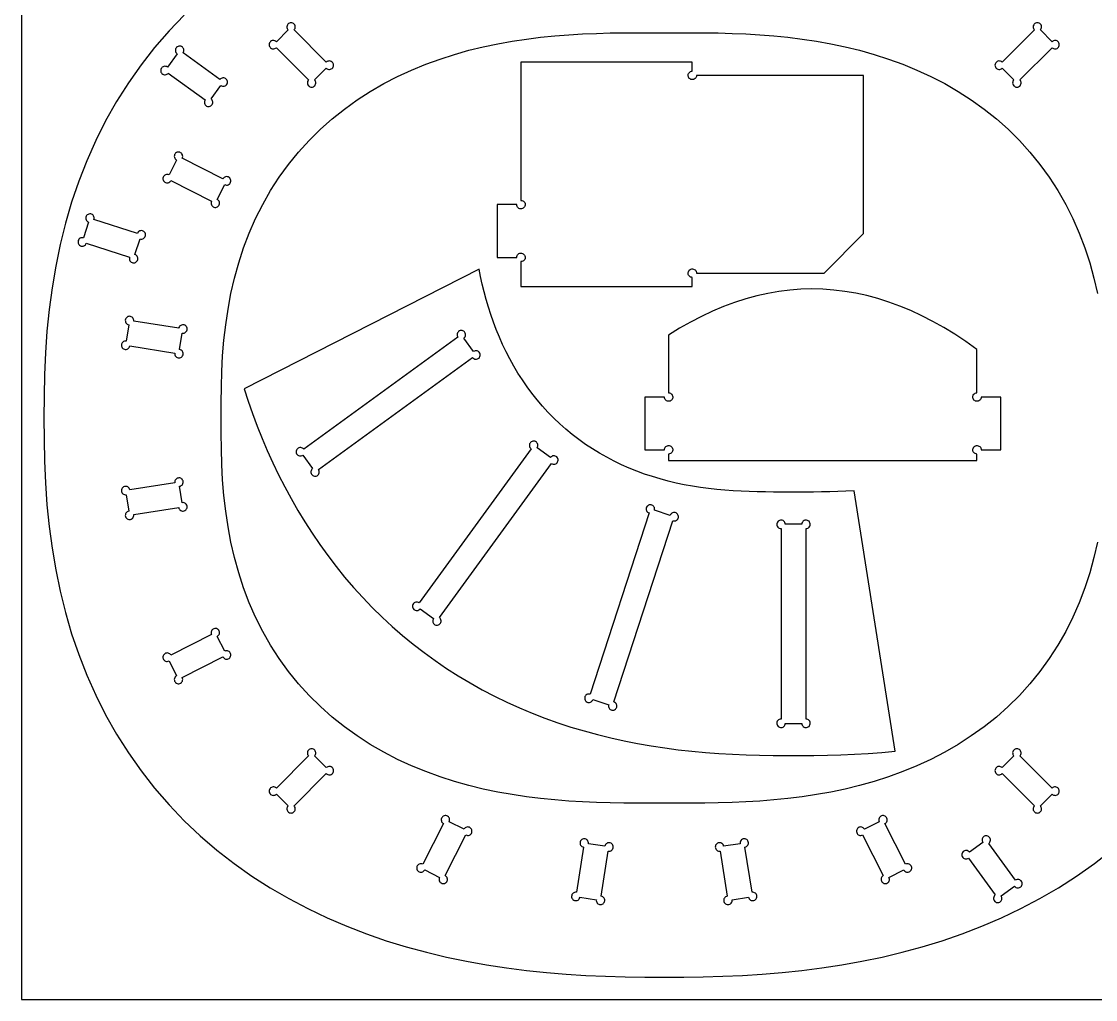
# Model space of a CAD drawing. Extents: x 0 to 2440, y -2940 to 1220.
# Drawn here: x 0 to 815, y 0 to 742 of the extents above; entities that cross this region are included whole.
import ezdxf

# ---------------------------------------------------------------- set-up
doc = ezdxf.new("R2010")
doc.units = 0
doc.layers.add('CUT', color=1, linetype='Continuous')
doc.layers.add('REFERENCE-SHEET', color=8, linetype='Continuous')

msp = doc.modelspace()

# ---------------------------------------------------------------- linework, layer by layer
at = {"layer": 'CUT'}
for points in [[(123.54, 746.77), (112, 734.73), (101.05, 722.11), (90.74, 708.95), (81.09, 695.28), (72.13, 681.13), (63.87, 666.55), (56.33, 651.59), (49.52, 636.29), (43.42, 620.7), (38.03, 604.87), (33.33, 588.83), (29.31, 572.64), (25.94, 556.33), (23.18, 539.94), (20.99, 523.49), (19.34, 507.02), (18.18, 490.55), (17.45, 474.08), (17.09, 457.63), (17, 441.2), (17.09, 424.77), (17.45, 408.32), (18.18, 391.85), (19.34, 375.38), (20.99, 358.91), (23.18, 342.46), (25.94, 326.07), (29.31, 309.76), (33.33, 293.57), (38.03, 277.53), (43.42, 261.7), (49.52, 246.11), (56.33, 230.81), (63.87, 215.85), (72.13, 201.27), (81.09, 187.12), (90.74, 173.45), (101.05, 160.29), (112, 147.67), (123.54, 135.63), (135.63, 124.19), (148.23, 113.38), (161.3, 103.2), (174.78, 93.67), (188.63, 84.78), (202.8, 76.54), (217.24, 68.94), (231.9, 61.96), (246.75, 55.59), (261.74, 49.82), (276.83, 44.61), (292, 39.96), (307.21, 35.82), (322.45, 32.18), (337.68, 29.01), (352.89, 26.29), (368.06, 23.98), (383.19, 22.05), (398.27, 20.49), (413.3, 19.26), (428.27, 18.33), (443.19, 17.67), (458.06, 17.26), (472.89, 17.05), (487.7, 17), (502.51, 17.05), (517.34, 17.26), (532.21, 17.67), (547.13, 18.33), (562.1, 19.26), (577.13, 20.49), (592.21, 22.05), (607.34, 23.98), (622.51, 26.29), (637.72, 29.01), (652.95, 32.18), (668.19, 35.82), (683.4, 39.96), (698.57, 44.61), (713.66, 49.82), (728.65, 55.59), (743.5, 61.96), (758.16, 68.94), (772.6, 76.54), (786.77, 84.78), (800.62, 93.67), (814.1, 103.2), (827.17, 113.38)], [(816.48, 346.92), (813.79, 335.25), (810.59, 323.68), (806.85, 312.25), (802.57, 301.01), (797.73, 289.99), (792.33, 279.23), (786.36, 268.77), (779.84, 258.65), (772.79, 248.9), (765.22, 239.57), (757.16, 230.68), (748.64, 222.25), (739.7, 214.3), (730.37, 206.86), (720.7, 199.92), (710.73, 193.5), (700.5, 187.59), (690.06, 182.19), (679.44, 177.29), (668.69, 172.88), (657.84, 168.93), (646.92, 165.42), (635.97, 162.35), (625.01, 159.67), (614.07, 157.37), (603.16, 155.42), (592.31, 153.78), (581.52, 152.44), (570.81, 151.37), (560.17, 150.54), (549.61, 149.91), (539.14, 149.48), (528.74, 149.19), (518.41, 149.04), (508.13, 148.98), (497.9, 148.98), (487.7, 149), (477.5, 148.98), (467.27, 148.98), (456.99, 149.04), (446.66, 149.19), (436.26, 149.48), (425.79, 149.91), (415.23, 150.54), (404.59, 151.37), (393.88, 152.44), (383.09, 153.78), (372.24, 155.42), (361.33, 157.37), (350.39, 159.67), (339.43, 162.35), (328.48, 165.42), (317.56, 168.93), (306.71, 172.88), (295.96, 177.29), (285.34, 182.19), (274.9, 187.59), (264.67, 193.5), (254.7, 199.92), (245.03, 206.86), (235.7, 214.3), (226.76, 222.25), (218.24, 230.68), (210.18, 239.57), (202.61, 248.9), (195.56, 258.65), (189.04, 268.77), (183.07, 279.23), (177.67, 289.99), (172.83, 301.01), (168.55, 312.25), (164.81, 323.68), (161.61, 335.25), (158.92, 346.92), (156.71, 358.68), (154.96, 370.47), (153.62, 382.29), (152.65, 394.11), (152.02, 405.92), (151.66, 417.7), (151.52, 429.46), (151.5, 441.2), (151.52, 452.94), (151.66, 464.7), (152.02, 476.48), (152.65, 488.29), (153.62, 500.11), (154.96, 511.93), (156.71, 523.72), (158.92, 535.48), (161.61, 547.15), (164.81, 558.72), (168.55, 570.15), (172.83, 581.39), (177.67, 592.41), (183.07, 603.17), (189.04, 613.63), (195.56, 623.75), (202.61, 633.5), (210.18, 642.83), (218.24, 651.72), (226.76, 660.15), (235.7, 668.1), (245.03, 675.54), (254.7, 682.48), (264.67, 688.9), (274.9, 694.81), (285.34, 700.21), (295.96, 705.11), (306.71, 709.52), (317.56, 713.47), (328.48, 716.98), (339.43, 720.05), (350.39, 722.73), (361.33, 725.03), (372.24, 726.98), (383.09, 728.62), (393.88, 729.96), (404.59, 731.03), (415.23, 731.86), (425.79, 732.49), (436.26, 732.92), (446.66, 733.21), (456.99, 733.36), (467.27, 733.42), (477.5, 733.42), (487.7, 733.4), (497.9, 733.42), (508.13, 733.42), (518.41, 733.36), (528.74, 733.21), (539.14, 732.92), (549.61, 732.49), (560.17, 731.86), (570.81, 731.03), (581.52, 729.96), (592.31, 728.62), (603.16, 726.98), (614.07, 725.03), (625.01, 722.73), (635.97, 720.05), (646.92, 716.98), (657.84, 713.47), (668.69, 709.52), (679.44, 705.11), (690.06, 700.21), (700.5, 694.81), (710.73, 688.9), (720.7, 682.48), (730.37, 675.54), (739.7, 668.1), (748.64, 660.15), (757.16, 651.72), (765.22, 642.83), (772.79, 633.5), (779.84, 623.75), (786.36, 613.63), (792.33, 603.17), (797.73, 592.41), (802.57, 581.39), (806.85, 570.15), (810.59, 558.72), (813.79, 547.15), (816.48, 535.48)]]:
    msp.add_lwpolyline(points, dxfattribs=at)
for points in [[(231.3, 706.51), (231.83, 706.08), (232.44, 705.78), (233.11, 705.61), (233.79, 705.58), (234.46, 705.7), (235.09, 705.97), (235.66, 706.36), (236.12, 706.86), (236.47, 707.45), (236.69, 708.09), (236.76, 708.77), (236.69, 709.45), (236.47, 710.1), (236.12, 710.69), (235.66, 711.19), (235.09, 711.58), (234.46, 711.84), (233.79, 711.97), (233.11, 711.94), (232.44, 711.77), (231.83, 711.47), (231.3, 711.04), (206.83, 735.5), (207.26, 736.04), (207.57, 736.65), (207.74, 737.31), (207.76, 737.99), (207.64, 738.67), (207.38, 739.3), (206.99, 739.86), (206.49, 740.33), (205.9, 740.68), (205.25, 740.89), (204.57, 740.97), (203.89, 740.89), (203.24, 740.68), (202.65, 740.33), (202.15, 739.86), (201.76, 739.3), (201.5, 738.67), (201.38, 737.99), (201.4, 737.31), (201.57, 736.65), (201.88, 736.04), (202.31, 735.5), (193.4, 726.59), (192.86, 727.02), (192.25, 727.33), (191.59, 727.5), (190.91, 727.52), (190.23, 727.4), (189.6, 727.14), (189.04, 726.75), (188.57, 726.25), (188.22, 725.66), (188.01, 725.01), (187.93, 724.33), (188.01, 723.65), (188.22, 723), (188.57, 722.41), (189.04, 721.91), (189.6, 721.52), (190.23, 721.26), (190.91, 721.14), (191.59, 721.16), (192.25, 721.33), (192.86, 721.64), (193.4, 722.07), (217.86, 697.6), (217.43, 697.07), (217.13, 696.46), (216.96, 695.79), (216.93, 695.11), (217.06, 694.44), (217.32, 693.81), (217.71, 693.24), (218.21, 692.78), (218.8, 692.43), (219.45, 692.21), (220.13, 692.14), (220.81, 692.21), (221.45, 692.43), (222.04, 692.78), (222.54, 693.24), (222.93, 693.81), (223.2, 694.44), (223.32, 695.11), (223.29, 695.79), (223.12, 696.46), (222.82, 697.07), (222.39, 697.6)], [(753.01, 697.6), (752.58, 697.07), (752.28, 696.46), (752.11, 695.79), (752.08, 695.11), (752.2, 694.44), (752.47, 693.81), (752.86, 693.24), (753.36, 692.78), (753.95, 692.43), (754.59, 692.21), (755.27, 692.14), (755.95, 692.21), (756.6, 692.43), (757.19, 692.78), (757.69, 693.24), (758.08, 693.81), (758.34, 694.44), (758.47, 695.11), (758.44, 695.79), (758.27, 696.46), (757.97, 697.07), (757.54, 697.6), (782, 722.07), (782.54, 721.64), (783.15, 721.33), (783.81, 721.16), (784.49, 721.14), (785.17, 721.26), (785.8, 721.52), (786.36, 721.91), (786.83, 722.41), (787.18, 723), (787.39, 723.65), (787.47, 724.33), (787.39, 725.01), (787.18, 725.66), (786.83, 726.25), (786.36, 726.75), (785.8, 727.14), (785.17, 727.4), (784.49, 727.52), (783.81, 727.5), (783.15, 727.33), (782.54, 727.02), (782, 726.59), (773.09, 735.5), (773.52, 736.04), (773.83, 736.65), (774, 737.31), (774.02, 737.99), (773.9, 738.67), (773.64, 739.3), (773.25, 739.86), (772.75, 740.33), (772.16, 740.68), (771.51, 740.89), (770.83, 740.97), (770.15, 740.89), (769.5, 740.68), (768.91, 740.33), (768.41, 739.86), (768.02, 739.3), (767.76, 738.67), (767.64, 737.99), (767.66, 737.31), (767.83, 736.65), (768.14, 736.04), (768.57, 735.5), (744.1, 711.04), (743.57, 711.47), (742.96, 711.77), (742.29, 711.94), (741.61, 711.97), (740.94, 711.84), (740.31, 711.58), (739.74, 711.19), (739.28, 710.69), (738.93, 710.1), (738.71, 709.45), (738.64, 708.77), (738.71, 708.09), (738.93, 707.45), (739.28, 706.86), (739.74, 706.36), (740.31, 705.97), (740.94, 705.7), (741.61, 705.58), (742.29, 705.61), (742.96, 705.78), (743.57, 706.08), (744.1, 706.51)], [(151.28, 693.41), (151.87, 693.07), (152.52, 692.87), (153.2, 692.8), (153.88, 692.89), (154.53, 693.11), (155.11, 693.47), (155.61, 693.94), (155.99, 694.51), (156.24, 695.14), (156.35, 695.82), (156.32, 696.5), (156.14, 697.16), (155.82, 697.77), (155.39, 698.3), (154.85, 698.72), (154.23, 699.02), (153.57, 699.18), (152.88, 699.19), (152.21, 699.06), (151.58, 698.79), (151.03, 698.39), (150.57, 697.88), (122.58, 718.22), (122.92, 718.81), (123.12, 719.47), (123.19, 720.15), (123.1, 720.83), (122.88, 721.47), (122.52, 722.06), (122.05, 722.55), (121.48, 722.93), (120.85, 723.18), (120.17, 723.3), (119.49, 723.26), (118.83, 723.08), (118.22, 722.77), (117.69, 722.33), (117.27, 721.79), (116.97, 721.18), (116.81, 720.51), (116.8, 719.83), (116.93, 719.16), (117.2, 718.53), (117.6, 717.97), (118.11, 717.51), (110.7, 707.32), (110.11, 707.66), (109.46, 707.87), (108.77, 707.93), (108.09, 707.85), (107.45, 707.62), (106.87, 707.26), (106.37, 706.79), (105.99, 706.22), (105.74, 705.59), (105.62, 704.91), (105.66, 704.23), (105.84, 703.57), (106.15, 702.96), (106.59, 702.44), (107.13, 702.01), (107.74, 701.72), (108.41, 701.56), (109.09, 701.54), (109.76, 701.67), (110.39, 701.94), (110.95, 702.34), (111.41, 702.85), (139.4, 682.51), (139.06, 681.92), (138.85, 681.27), (138.79, 680.59), (138.87, 679.91), (139.1, 679.26), (139.46, 678.68), (139.93, 678.18), (140.5, 677.8), (141.13, 677.55), (141.81, 677.44), (142.49, 677.47), (143.15, 677.65), (143.76, 677.96), (144.28, 678.4), (144.71, 678.94), (145, 679.56), (145.16, 680.22), (145.18, 680.9), (145.05, 681.58), (144.78, 682.2), (144.38, 682.76), (143.87, 683.22)], [(379, 711), (379, 606.2), (379.68, 606.13), (380.33, 605.91), (380.92, 605.56), (381.42, 605.1), (381.81, 604.53), (382.07, 603.9), (382.19, 603.23), (382.17, 602.54), (382, 601.88), (381.69, 601.27), (381.26, 600.74), (380.73, 600.31), (380.12, 600), (379.46, 599.83), (378.77, 599.81), (378.1, 599.93), (377.47, 600.19), (376.9, 600.58), (376.44, 601.08), (376.09, 601.67), (375.87, 602.32), (375.8, 603), (361, 603), (361, 563), (375.8, 563), (375.87, 563.68), (376.09, 564.33), (376.44, 564.92), (376.9, 565.42), (377.47, 565.81), (378.1, 566.07), (378.77, 566.19), (379.46, 566.17), (380.12, 566), (380.73, 565.69), (381.26, 565.26), (381.69, 564.73), (382, 564.12), (382.17, 563.46), (382.19, 562.77), (382.07, 562.1), (381.81, 561.47), (381.42, 560.9), (380.92, 560.44), (380.33, 560.09), (379.68, 559.87), (379, 559.8), (379, 541), (509, 541), (509, 547.8), (508.32, 547.87), (507.67, 548.09), (507.08, 548.44), (506.58, 548.9), (506.19, 549.47), (505.93, 550.1), (505.81, 550.77), (505.83, 551.46), (506, 552.12), (506.31, 552.73), (506.74, 553.26), (507.27, 553.69), (507.88, 554), (508.54, 554.17), (509.23, 554.19), (509.9, 554.07), (510.53, 553.81), (511.1, 553.42), (511.56, 552.92), (511.91, 552.33), (512.13, 551.68), (512.2, 551), (609, 551), (639, 581), (639, 701), (512.2, 701), (512.13, 700.32), (511.91, 699.67), (511.56, 699.08), (511.1, 698.58), (510.53, 698.19), (509.9, 697.93), (509.23, 697.81), (508.54, 697.83), (507.88, 698), (507.27, 698.31), (506.74, 698.74), (506.31, 699.27), (506, 699.88), (505.83, 700.54), (505.81, 701.23), (505.93, 701.9), (506.19, 702.53), (506.58, 703.1), (507.08, 703.56), (507.67, 703.91), (508.32, 704.13), (509, 704.2), (509, 711)], [(154.2, 618.2), (154.84, 617.95), (155.52, 617.85), (156.2, 617.89), (156.86, 618.08), (157.46, 618.41), (157.98, 618.85), (158.4, 619.39), (158.68, 620.01), (158.83, 620.68), (158.84, 621.37), (158.7, 622.04), (158.42, 622.66), (158.01, 623.21), (157.5, 623.66), (156.9, 623.99), (156.25, 624.19), (155.56, 624.25), (154.89, 624.15), (154.24, 623.92), (153.67, 623.55), (153.18, 623.07), (152.8, 622.5), (121.98, 638.21), (122.22, 638.85), (122.32, 639.52), (122.28, 640.21), (122.09, 640.86), (121.77, 641.47), (121.32, 641.99), (120.78, 642.4), (120.16, 642.69), (119.49, 642.84), (118.81, 642.84), (118.14, 642.7), (117.51, 642.42), (116.96, 642.02), (116.51, 641.5), (116.18, 640.91), (115.98, 640.25), (115.93, 639.57), (116.02, 638.89), (116.25, 638.25), (116.62, 637.67), (117.1, 637.18), (117.67, 636.81), (111.95, 625.58), (111.31, 625.83), (110.64, 625.93), (109.95, 625.88), (109.3, 625.7), (108.69, 625.37), (108.17, 624.93), (107.76, 624.38), (107.47, 623.76), (107.32, 623.1), (107.31, 622.41), (107.46, 621.74), (107.74, 621.12), (108.14, 620.57), (108.65, 620.12), (109.25, 619.78), (109.91, 619.59), (110.59, 619.53), (111.27, 619.63), (111.91, 619.86), (112.49, 620.23), (112.98, 620.71), (113.35, 621.28), (144.18, 605.57), (143.94, 604.93), (143.83, 604.25), (143.88, 603.57), (144.06, 602.91), (144.39, 602.31), (144.83, 601.79), (145.38, 601.38), (146, 601.09), (146.67, 600.94), (147.35, 600.93), (148.02, 601.07), (148.64, 601.35), (149.19, 601.76), (149.65, 602.27), (149.98, 602.87), (150.17, 603.53), (150.23, 604.21), (150.14, 604.89), (149.9, 605.53), (149.54, 606.11), (149.06, 606.6), (148.48, 606.97)], [(89.97, 577.06), (90.64, 576.92), (91.32, 576.92), (91.99, 577.07), (92.61, 577.36), (93.15, 577.77), (93.6, 578.29), (93.92, 578.9), (94.11, 579.55), (94.15, 580.24), (94.05, 580.91), (93.81, 581.55), (93.43, 582.12), (92.94, 582.61), (92.37, 582.97), (91.72, 583.21), (91.05, 583.3), (90.36, 583.24), (89.71, 583.05), (89.11, 582.71), (88.6, 582.26), (88.19, 581.71), (87.91, 581.09), (55, 591.78), (55.15, 592.45), (55.14, 593.13), (54.99, 593.8), (54.7, 594.42), (54.29, 594.97), (53.77, 595.41), (53.16, 595.73), (52.51, 595.92), (51.82, 595.97), (51.15, 595.86), (50.51, 595.62), (49.94, 595.25), (49.46, 594.76), (49.09, 594.18), (48.86, 593.54), (48.76, 592.86), (48.82, 592.18), (49.01, 591.52), (49.35, 590.93), (49.8, 590.41), (50.35, 590.01), (50.97, 589.73), (47.08, 577.74), (46.41, 577.88), (45.73, 577.88), (45.06, 577.73), (44.44, 577.44), (43.89, 577.03), (43.45, 576.51), (43.12, 575.9), (42.94, 575.24), (42.89, 574.56), (42.99, 573.89), (43.24, 573.25), (43.61, 572.67), (44.1, 572.19), (44.68, 571.83), (45.32, 571.59), (46, 571.5), (46.68, 571.55), (47.34, 571.75), (47.93, 572.08), (48.45, 572.54), (48.85, 573.09), (49.13, 573.71), (82.04, 563.02), (81.9, 562.35), (81.9, 561.66), (82.05, 561), (82.34, 560.38), (82.76, 559.83), (83.28, 559.39), (83.88, 559.06), (84.54, 558.88), (85.22, 558.83), (85.9, 558.93), (86.54, 559.18), (87.11, 559.55), (87.59, 560.04), (87.95, 560.62), (88.19, 561.26), (88.28, 561.94), (88.23, 562.62), (88.03, 563.27), (87.7, 563.87), (87.25, 564.39), (86.7, 564.79), (86.07, 565.07)], [(169, 463.32), (172.09, 453.86), (175.38, 444.43), (178.88, 435.04), (182.59, 425.69), (186.53, 416.4), (190.69, 407.18), (195.08, 398.02), (199.7, 388.95), (204.55, 379.97), (209.64, 371.08), (214.97, 362.31), (220.53, 353.67), (226.34, 345.15), (232.39, 336.78), (238.67, 328.56), (245.19, 320.51), (251.95, 312.63), (258.93, 304.94), (266.15, 297.44), (273.59, 290.15), (281.25, 283.07), (289.12, 276.21), (297.2, 269.58), (305.47, 263.2), (313.93, 257.05), (322.58, 251.16), (331.4, 245.53), (340.39, 240.15), (349.52, 235.04), (358.81, 230.19), (368.22, 225.61), (377.76, 221.29), (387.42, 217.25), (397.17, 213.47), (407.02, 209.96), (416.95, 206.7), (426.96, 203.71), (437.03, 200.97), (447.16, 198.47), (457.33, 196.22), (467.54, 194.2), (477.78, 192.42), (488.04, 190.85), (498.32, 189.5), (508.61, 188.34), (518.91, 187.38), (529.21, 186.61), (539.51, 186), (549.81, 185.55), (560.1, 185.25), (570.38, 185.07), (580.66, 185), (590.94, 185), (601.22, 185.07), (611.5, 185.25), (621.8, 185.55), (632.09, 186), (642.39, 186.61), (652.69, 187.38), (662.99, 188.34), (631.7, 385.88), (625.55, 385.53), (619.4, 385.28), (613.27, 385.11), (607.15, 385.02), (601.04, 384.98), (594.94, 384.97), (588.85, 384.99), (582.76, 384.99), (576.67, 384.97), (570.57, 384.98), (564.46, 385.02), (558.33, 385.11), (552.2, 385.28), (546.05, 385.53), (539.9, 385.88), (533.74, 386.33), (527.57, 386.9), (521.41, 387.6), (515.24, 388.43), (509.09, 389.41), (502.95, 390.53), (496.84, 391.81), (490.75, 393.26), (484.7, 394.88), (478.7, 396.67), (472.74, 398.64), (466.84, 400.8), (461.02, 403.14), (455.27, 405.67), (449.6, 408.39), (444.03, 411.3), (438.57, 414.39), (433.21, 417.67), (427.97, 421.14), (422.86, 424.79), (417.89, 428.61), (413.05, 432.61), (408.36, 436.77), (403.83, 441.1), (399.45, 445.57), (395.24, 450.2), (391.2, 454.96), (387.32, 459.85), (383.62, 464.86), (380.09, 469.98), (376.74, 475.21), (373.56, 480.53), (370.56, 485.93), (367.73, 491.41), (365.07, 496.95), (362.58, 502.55), (360.26, 508.19), (358.1, 513.88), (356.11, 519.59), (354.26, 525.33), (352.57, 531.09), (351.03, 536.85), (349.62, 542.61), (348.35, 548.37), (347.2, 554.12)], [(725, 409), (725, 413.8), (724.32, 413.87), (723.67, 414.09), (723.08, 414.44), (722.58, 414.9), (722.19, 415.47), (721.93, 416.1), (721.81, 416.77), (721.83, 417.46), (722, 418.12), (722.31, 418.73), (722.74, 419.26), (723.27, 419.69), (723.88, 420), (724.54, 420.17), (725.23, 420.19), (725.9, 420.07), (726.53, 419.81), (727.1, 419.42), (727.56, 418.92), (727.91, 418.33), (728.13, 417.68), (728.2, 417), (743, 417), (743, 457), (728.2, 457), (728.13, 456.32), (727.91, 455.67), (727.56, 455.08), (727.1, 454.58), (726.53, 454.19), (725.9, 453.93), (725.23, 453.81), (724.54, 453.83), (723.88, 454), (723.27, 454.31), (722.74, 454.74), (722.31, 455.27), (722, 455.88), (721.83, 456.54), (721.81, 457.23), (721.93, 457.9), (722.19, 458.53), (722.58, 459.1), (723.08, 459.56), (723.67, 459.91), (724.32, 460.13), (725, 460.2), (725, 493.17), (716.64, 499.1), (708.29, 504.61), (699.93, 509.72), (691.57, 514.42), (683.21, 518.71), (674.86, 522.58), (666.5, 526.05), (658.14, 529.11), (649.79, 531.75), (641.43, 533.99), (633.07, 535.81), (624.71, 537.22), (616.36, 538.23), (608, 538.82), (599.64, 539), (591.29, 538.77), (582.93, 538.13), (574.57, 537.08), (566.21, 535.62), (557.86, 533.75), (549.5, 531.47), (541.14, 528.78), (532.79, 525.67), (524.43, 522.16), (516.07, 518.24), (507.71, 513.9), (499.36, 509.16), (491, 504), (491, 460.2), (491.68, 460.13), (492.33, 459.91), (492.92, 459.56), (493.42, 459.1), (493.81, 458.53), (494.07, 457.9), (494.19, 457.23), (494.17, 456.54), (494, 455.88), (493.69, 455.27), (493.26, 454.74), (492.73, 454.31), (492.12, 454), (491.46, 453.83), (490.77, 453.81), (490.1, 453.93), (489.47, 454.19), (488.9, 454.58), (488.44, 455.08), (488.09, 455.67), (487.87, 456.32), (487.8, 457), (473, 457), (473, 417), (487.8, 417), (487.87, 417.68), (488.09, 418.33), (488.44, 418.92), (488.9, 419.42), (489.47, 419.81), (490.1, 420.07), (490.77, 420.19), (491.46, 420.17), (492.12, 420), (492.73, 419.69), (493.26, 419.26), (493.69, 418.73), (494, 418.12), (494.17, 417.46), (494.19, 416.77), (494.07, 416.1), (493.81, 415.47), (493.42, 414.9), (492.92, 414.44), (492.33, 414.09), (491.68, 413.87), (491, 413.8), (491, 409)], [(121.98, 505.5), (122.66, 505.47), (123.34, 505.58), (123.97, 505.83), (124.54, 506.22), (125.01, 506.71), (125.37, 507.29), (125.6, 507.94), (125.68, 508.62), (125.61, 509.3), (125.41, 509.95), (125.07, 510.54), (124.61, 511.05), (124.05, 511.45), (123.42, 511.72), (122.75, 511.85), (122.07, 511.84), (121.4, 511.68), (120.79, 511.38), (120.25, 510.96), (119.81, 510.43), (119.5, 509.82), (119.32, 509.16), (85.14, 514.58), (85.18, 515.26), (85.07, 515.94), (84.81, 516.57), (84.43, 517.14), (83.94, 517.61), (83.35, 517.97), (82.71, 518.19), (82.03, 518.28), (81.35, 518.21), (80.7, 518.01), (80.1, 517.67), (79.6, 517.21), (79.2, 516.65), (78.93, 516.02), (78.8, 515.35), (78.81, 514.67), (78.97, 514), (79.27, 513.39), (79.69, 512.85), (80.22, 512.41), (80.82, 512.1), (81.48, 511.92), (79.51, 499.47), (78.83, 499.51), (78.15, 499.39), (77.52, 499.14), (76.95, 498.76), (76.48, 498.27), (76.12, 497.68), (75.89, 497.04), (75.81, 496.36), (75.87, 495.68), (76.08, 495.02), (76.42, 494.43), (76.88, 493.92), (77.44, 493.53), (78.07, 493.25), (78.74, 493.12), (79.42, 493.14), (80.09, 493.3), (80.7, 493.6), (81.24, 494.02), (81.68, 494.54), (81.99, 495.15), (82.17, 495.81), (116.35, 490.4), (116.31, 489.72), (116.42, 489.04), (116.68, 488.4), (117.06, 487.84), (117.55, 487.36), (118.14, 487.01), (118.78, 486.78), (119.46, 486.7), (120.14, 486.76), (120.79, 486.97), (121.39, 487.31), (121.89, 487.77), (122.29, 488.32), (122.56, 488.95), (122.69, 489.62), (122.68, 490.31), (122.52, 490.97), (122.22, 491.59), (121.8, 492.13), (121.27, 492.56), (120.67, 492.88), (120.01, 493.06)], [(335.64, 501.73), (336.15, 502.19), (336.54, 502.74), (336.82, 503.37), (336.95, 504.04), (336.93, 504.73), (336.77, 505.39), (336.47, 506.01), (336.05, 506.55), (335.53, 506.98), (334.92, 507.3), (334.26, 507.48), (333.58, 507.51), (332.9, 507.4), (332.26, 507.15), (331.7, 506.76), (331.22, 506.27), (330.87, 505.69), (330.64, 505.04), (330.56, 504.36), (330.62, 503.68), (330.83, 503.03), (331.17, 502.43), (214.19, 417.44), (213.73, 417.95), (213.17, 418.35), (212.54, 418.62), (211.87, 418.75), (211.19, 418.73), (210.52, 418.57), (209.9, 418.28), (209.37, 417.86), (208.93, 417.33), (208.61, 416.72), (208.44, 416.06), (208.4, 415.38), (208.51, 414.7), (208.77, 414.07), (209.15, 413.5), (209.64, 413.03), (210.23, 412.67), (210.87, 412.44), (211.55, 412.36), (212.23, 412.42), (212.88, 412.63), (213.48, 412.97), (220.88, 402.78), (220.38, 402.32), (219.98, 401.76), (219.71, 401.13), (219.58, 400.46), (219.59, 399.78), (219.75, 399.11), (220.05, 398.5), (220.47, 397.96), (221, 397.52), (221.6, 397.21), (222.26, 397.03), (222.95, 396.99), (223.62, 397.11), (224.26, 397.36), (224.83, 397.74), (225.3, 398.23), (225.66, 398.82), (225.88, 399.46), (225.96, 400.14), (225.9, 400.82), (225.69, 401.48), (225.35, 402.07), (342.34, 487.06), (342.8, 486.56), (343.35, 486.16), (343.98, 485.89), (344.65, 485.76), (345.34, 485.77), (346, 485.93), (346.62, 486.23), (347.16, 486.65), (347.59, 487.18), (347.91, 487.78), (348.09, 488.44), (348.12, 489.13), (348.01, 489.8), (347.76, 490.44), (347.37, 491.01), (346.88, 491.48), (346.3, 491.84), (345.65, 492.06), (344.97, 492.14), (344.29, 492.08), (343.64, 491.87), (343.04, 491.53)], [(391.19, 418.55), (391.53, 419.15), (391.74, 419.8), (391.8, 420.48), (391.72, 421.16), (391.49, 421.81), (391.14, 422.39), (390.66, 422.88), (390.1, 423.26), (389.46, 423.52), (388.79, 423.63), (388.1, 423.6), (387.44, 423.42), (386.83, 423.1), (386.31, 422.66), (385.89, 422.13), (385.59, 421.51), (385.43, 420.84), (385.41, 420.16), (385.55, 419.49), (385.82, 418.86), (386.21, 418.3), (386.72, 417.85), (301.73, 300.86), (301.13, 301.2), (300.48, 301.41), (299.8, 301.47), (299.12, 301.39), (298.48, 301.16), (297.89, 300.81), (297.4, 300.33), (297.02, 299.77), (296.76, 299.13), (296.65, 298.46), (296.69, 297.77), (296.86, 297.11), (297.18, 296.5), (297.62, 295.98), (298.16, 295.56), (298.77, 295.26), (299.44, 295.1), (300.12, 295.08), (300.79, 295.22), (301.42, 295.49), (301.98, 295.88), (302.44, 296.39), (312.63, 288.99), (312.29, 288.39), (312.08, 287.74), (312.02, 287.06), (312.1, 286.38), (312.33, 285.73), (312.68, 285.15), (313.16, 284.66), (313.72, 284.27), (314.36, 284.02), (315.04, 283.91), (315.72, 283.94), (316.38, 284.12), (316.99, 284.44), (317.51, 284.87), (317.93, 285.41), (318.23, 286.03), (318.39, 286.69), (318.41, 287.38), (318.28, 288.05), (318, 288.68), (317.61, 289.24), (317.1, 289.69), (402.09, 406.68), (402.69, 406.34), (403.34, 406.13), (404.02, 406.07), (404.7, 406.15), (405.34, 406.38), (405.93, 406.73), (406.42, 407.21), (406.8, 407.77), (407.06, 408.41), (407.17, 409.08), (407.13, 409.77), (406.96, 410.43), (406.64, 411.04), (406.2, 411.56), (405.67, 411.98), (405.05, 412.28), (404.38, 412.44), (403.7, 412.45), (403.03, 412.32), (402.4, 412.05), (401.84, 411.65), (401.38, 411.15)], [(120.01, 389.34), (120.67, 389.52), (121.27, 389.84), (121.8, 390.27), (122.22, 390.81), (122.52, 391.43), (122.68, 392.09), (122.69, 392.78), (122.56, 393.45), (122.29, 394.08), (121.89, 394.63), (121.39, 395.09), (120.79, 395.43), (120.14, 395.64), (119.46, 395.7), (118.78, 395.62), (118.14, 395.39), (117.55, 395.04), (117.06, 394.56), (116.68, 394), (116.42, 393.36), (116.31, 392.68), (116.35, 392), (82.17, 386.59), (81.99, 387.25), (81.68, 387.86), (81.24, 388.38), (80.7, 388.8), (80.09, 389.1), (79.42, 389.26), (78.74, 389.28), (78.07, 389.15), (77.44, 388.87), (76.88, 388.48), (76.42, 387.97), (76.08, 387.38), (75.87, 386.72), (75.81, 386.04), (75.89, 385.36), (76.12, 384.72), (76.48, 384.13), (76.95, 383.64), (77.52, 383.26), (78.15, 383.01), (78.83, 382.89), (79.51, 382.93), (81.48, 370.48), (80.82, 370.3), (80.22, 369.99), (79.69, 369.55), (79.27, 369.01), (78.97, 368.4), (78.81, 367.73), (78.8, 367.05), (78.93, 366.38), (79.2, 365.75), (79.6, 365.19), (80.1, 364.73), (80.7, 364.39), (81.35, 364.19), (82.03, 364.12), (82.71, 364.21), (83.35, 364.43), (83.94, 364.79), (84.43, 365.26), (84.81, 365.83), (85.07, 366.46), (85.18, 367.14), (85.14, 367.82), (119.32, 373.24), (119.5, 372.58), (119.81, 371.97), (120.25, 371.44), (120.79, 371.02), (121.4, 370.72), (122.07, 370.56), (122.75, 370.55), (123.42, 370.68), (124.05, 370.95), (124.61, 371.35), (125.07, 371.86), (125.41, 372.45), (125.61, 373.1), (125.68, 373.78), (125.6, 374.46), (125.37, 375.11), (125.01, 375.69), (124.54, 376.18), (123.97, 376.57), (123.34, 376.82), (122.66, 376.93), (121.98, 376.9)], [(480.23, 371.16), (480.37, 371.83), (480.37, 372.52), (480.21, 373.18), (479.93, 373.8), (479.51, 374.35), (478.99, 374.79), (478.39, 375.12), (477.73, 375.3), (477.05, 375.35), (476.37, 375.25), (475.73, 375), (475.16, 374.63), (474.68, 374.14), (474.31, 373.56), (474.08, 372.92), (473.99, 372.24), (474.04, 371.56), (474.24, 370.91), (474.57, 370.31), (475.02, 369.79), (475.57, 369.39), (476.2, 369.11), (431.51, 231.59), (430.84, 231.73), (430.16, 231.72), (429.49, 231.57), (428.87, 231.28), (428.33, 230.87), (427.88, 230.35), (427.56, 229.75), (427.37, 229.09), (427.33, 228.41), (427.43, 227.73), (427.67, 227.09), (428.05, 226.52), (428.53, 226.04), (429.11, 225.67), (429.76, 225.44), (430.43, 225.34), (431.12, 225.4), (431.77, 225.59), (432.37, 225.93), (432.88, 226.38), (433.29, 226.93), (433.57, 227.55), (445.55, 223.66), (445.41, 222.99), (445.42, 222.31), (445.57, 221.64), (445.85, 221.02), (446.27, 220.47), (446.79, 220.03), (447.39, 219.71), (448.05, 219.52), (448.73, 219.47), (449.41, 219.58), (450.05, 219.82), (450.62, 220.19), (451.1, 220.68), (451.47, 221.26), (451.7, 221.9), (451.79, 222.58), (451.74, 223.26), (451.54, 223.92), (451.21, 224.51), (450.76, 225.03), (450.21, 225.43), (449.58, 225.71), (494.27, 363.24), (494.94, 363.1), (495.62, 363.1), (496.29, 363.25), (496.91, 363.54), (497.45, 363.95), (497.9, 364.47), (498.22, 365.08), (498.41, 365.73), (498.45, 366.42), (498.35, 367.09), (498.11, 367.73), (497.73, 368.31), (497.25, 368.79), (496.67, 369.15), (496.03, 369.39), (495.35, 369.48), (494.67, 369.43), (494.01, 369.23), (493.41, 368.9), (492.9, 368.44), (492.49, 367.89), (492.21, 367.27)], [(579.5, 360.49), (579.43, 361.17), (579.21, 361.82), (578.86, 362.41), (578.4, 362.91), (577.84, 363.3), (577.2, 363.56), (576.53, 363.69), (575.85, 363.66), (575.18, 363.49), (574.57, 363.19), (574.04, 362.76), (573.61, 362.22), (573.3, 361.61), (573.13, 360.95), (573.11, 360.27), (573.23, 359.59), (573.49, 358.96), (573.88, 358.4), (574.38, 357.93), (574.97, 357.58), (575.62, 357.37), (576.3, 357.29), (576.3, 212.69), (575.62, 212.62), (574.97, 212.4), (574.38, 212.06), (573.88, 211.59), (573.49, 211.03), (573.23, 210.4), (573.11, 209.72), (573.13, 209.04), (573.3, 208.38), (573.61, 207.76), (574.04, 207.23), (574.57, 206.8), (575.18, 206.5), (575.85, 206.33), (576.53, 206.3), (577.2, 206.42), (577.84, 206.69), (578.4, 207.08), (578.86, 207.58), (579.21, 208.16), (579.43, 208.81), (579.5, 209.49), (592.1, 209.49), (592.17, 208.81), (592.39, 208.16), (592.74, 207.58), (593.21, 207.08), (593.77, 206.69), (594.4, 206.42), (595.07, 206.3), (595.76, 206.33), (596.42, 206.5), (597.03, 206.8), (597.56, 207.23), (597.99, 207.76), (598.3, 208.38), (598.47, 209.04), (598.49, 209.72), (598.37, 210.4), (598.11, 211.03), (597.72, 211.59), (597.22, 212.06), (596.63, 212.4), (595.98, 212.62), (595.3, 212.69), (595.3, 357.29), (595.98, 357.37), (596.63, 357.58), (597.22, 357.93), (597.72, 358.4), (598.11, 358.96), (598.37, 359.59), (598.49, 360.27), (598.47, 360.95), (598.3, 361.61), (597.99, 362.22), (597.56, 362.76), (597.03, 363.19), (596.42, 363.49), (595.76, 363.66), (595.07, 363.69), (594.4, 363.56), (593.77, 363.3), (593.21, 362.91), (592.74, 362.41), (592.39, 361.82), (592.17, 361.17), (592.1, 360.49)], [(148.48, 275.43), (149.06, 275.8), (149.54, 276.29), (149.9, 276.87), (150.14, 277.51), (150.23, 278.19), (150.17, 278.87), (149.98, 279.53), (149.65, 280.13), (149.19, 280.64), (148.64, 281.05), (148.02, 281.33), (147.35, 281.47), (146.67, 281.46), (146, 281.31), (145.38, 281.02), (144.83, 280.61), (144.39, 280.09), (144.06, 279.49), (143.88, 278.83), (143.83, 278.15), (143.94, 277.47), (144.18, 276.83), (113.35, 261.12), (112.98, 261.69), (112.49, 262.17), (111.91, 262.54), (111.27, 262.77), (110.59, 262.87), (109.91, 262.81), (109.25, 262.62), (108.65, 262.28), (108.14, 261.83), (107.74, 261.28), (107.46, 260.66), (107.31, 259.99), (107.32, 259.3), (107.47, 258.64), (107.76, 258.02), (108.17, 257.47), (108.69, 257.03), (109.3, 256.7), (109.95, 256.52), (110.64, 256.47), (111.31, 256.57), (111.95, 256.82), (117.67, 245.59), (117.1, 245.22), (116.62, 244.73), (116.25, 244.15), (116.02, 243.51), (115.93, 242.83), (115.98, 242.15), (116.18, 241.49), (116.51, 240.9), (116.96, 240.38), (117.51, 239.98), (118.14, 239.7), (118.81, 239.56), (119.49, 239.56), (120.16, 239.71), (120.78, 240), (121.32, 240.41), (121.77, 240.93), (122.09, 241.54), (122.28, 242.19), (122.32, 242.88), (122.22, 243.55), (121.98, 244.19), (152.8, 259.9), (153.18, 259.33), (153.67, 258.85), (154.24, 258.48), (154.89, 258.25), (155.56, 258.15), (156.25, 258.21), (156.9, 258.41), (157.5, 258.74), (158.01, 259.19), (158.42, 259.74), (158.7, 260.36), (158.84, 261.03), (158.83, 261.72), (158.68, 262.39), (158.4, 263.01), (157.98, 263.55), (157.46, 263.99), (156.86, 264.32), (156.2, 264.51), (155.52, 264.55), (154.84, 264.45), (154.2, 264.2)], [(222.39, 184.8), (222.82, 185.33), (223.12, 185.94), (223.29, 186.61), (223.32, 187.29), (223.2, 187.96), (222.93, 188.59), (222.54, 189.16), (222.04, 189.62), (221.45, 189.97), (220.81, 190.19), (220.13, 190.26), (219.45, 190.19), (218.8, 189.97), (218.21, 189.62), (217.71, 189.16), (217.32, 188.59), (217.06, 187.96), (216.93, 187.29), (216.96, 186.61), (217.13, 185.94), (217.43, 185.33), (217.86, 184.8), (193.4, 160.33), (192.86, 160.76), (192.25, 161.07), (191.59, 161.24), (190.91, 161.26), (190.23, 161.14), (189.6, 160.88), (189.04, 160.49), (188.57, 159.99), (188.22, 159.4), (188.01, 158.75), (187.93, 158.07), (188.01, 157.39), (188.22, 156.74), (188.57, 156.15), (189.04, 155.65), (189.6, 155.26), (190.23, 155), (190.91, 154.88), (191.59, 154.9), (192.25, 155.07), (192.86, 155.38), (193.4, 155.81), (202.31, 146.9), (201.88, 146.36), (201.57, 145.75), (201.4, 145.09), (201.38, 144.41), (201.5, 143.73), (201.76, 143.1), (202.15, 142.54), (202.65, 142.07), (203.24, 141.72), (203.89, 141.51), (204.57, 141.43), (205.25, 141.51), (205.9, 141.72), (206.49, 142.07), (206.99, 142.54), (207.38, 143.1), (207.64, 143.73), (207.76, 144.41), (207.74, 145.09), (207.57, 145.75), (207.26, 146.36), (206.83, 146.9), (231.3, 171.36), (231.83, 170.93), (232.44, 170.63), (233.11, 170.46), (233.79, 170.43), (234.46, 170.56), (235.09, 170.82), (235.66, 171.21), (236.12, 171.71), (236.47, 172.3), (236.69, 172.95), (236.76, 173.63), (236.69, 174.31), (236.47, 174.95), (236.12, 175.54), (235.66, 176.04), (235.09, 176.43), (234.46, 176.7), (233.79, 176.82), (233.11, 176.79), (232.44, 176.62), (231.83, 176.32), (231.3, 175.89)], [(744.1, 175.89), (743.57, 176.32), (742.96, 176.62), (742.29, 176.79), (741.61, 176.82), (740.94, 176.7), (740.31, 176.43), (739.74, 176.04), (739.28, 175.54), (738.93, 174.95), (738.71, 174.31), (738.64, 173.63), (738.71, 172.95), (738.93, 172.3), (739.28, 171.71), (739.74, 171.21), (740.31, 170.82), (740.94, 170.56), (741.61, 170.43), (742.29, 170.46), (742.96, 170.63), (743.57, 170.93), (744.1, 171.36), (768.57, 146.9), (768.14, 146.36), (767.83, 145.75), (767.66, 145.09), (767.64, 144.41), (767.76, 143.73), (768.02, 143.1), (768.41, 142.54), (768.91, 142.07), (769.5, 141.72), (770.15, 141.51), (770.83, 141.43), (771.51, 141.51), (772.16, 141.72), (772.75, 142.07), (773.25, 142.54), (773.64, 143.1), (773.9, 143.73), (774.02, 144.41), (774, 145.09), (773.83, 145.75), (773.52, 146.36), (773.09, 146.9), (782, 155.81), (782.54, 155.38), (783.15, 155.07), (783.81, 154.9), (784.49, 154.88), (785.17, 155), (785.8, 155.26), (786.36, 155.65), (786.83, 156.15), (787.18, 156.74), (787.39, 157.39), (787.47, 158.07), (787.39, 158.75), (787.18, 159.4), (786.83, 159.99), (786.36, 160.49), (785.8, 160.88), (785.17, 161.14), (784.49, 161.26), (783.81, 161.24), (783.15, 161.07), (782.54, 160.76), (782, 160.33), (757.54, 184.8), (757.97, 185.33), (758.27, 185.94), (758.44, 186.61), (758.47, 187.29), (758.34, 187.96), (758.08, 188.59), (757.69, 189.16), (757.19, 189.62), (756.6, 189.97), (755.95, 190.19), (755.27, 190.26), (754.59, 190.19), (753.95, 189.97), (753.36, 189.62), (752.86, 189.16), (752.47, 188.59), (752.2, 187.96), (752.08, 187.29), (752.11, 186.61), (752.28, 185.94), (752.58, 185.33), (753.01, 184.8)], [(324.54, 134.86), (324.79, 135.5), (324.89, 136.18), (324.85, 136.86), (324.66, 137.52), (324.33, 138.12), (323.89, 138.64), (323.34, 139.06), (322.72, 139.35), (322.06, 139.5), (321.37, 139.5), (320.7, 139.36), (320.08, 139.08), (319.53, 138.67), (319.08, 138.16), (318.74, 137.56), (318.55, 136.91), (318.49, 136.23), (318.59, 135.55), (318.82, 134.9), (319.19, 134.33), (319.67, 133.84), (320.24, 133.47), (304.53, 102.64), (303.89, 102.88), (303.22, 102.98), (302.53, 102.94), (301.87, 102.75), (301.27, 102.43), (300.75, 101.98), (300.34, 101.44), (300.05, 100.82), (299.9, 100.15), (299.89, 99.47), (300.03, 98.8), (300.31, 98.17), (300.72, 97.62), (301.23, 97.17), (301.83, 96.84), (302.49, 96.64), (303.17, 96.59), (303.85, 96.68), (304.49, 96.91), (305.07, 97.28), (305.56, 97.76), (305.93, 98.33), (317.16, 92.61), (316.91, 91.97), (316.81, 91.3), (316.85, 90.61), (317.04, 89.96), (317.37, 89.35), (317.81, 88.83), (318.35, 88.42), (318.98, 88.13), (319.64, 87.98), (320.33, 87.98), (321, 88.12), (321.62, 88.4), (322.17, 88.8), (322.62, 89.32), (322.96, 89.91), (323.15, 90.57), (323.21, 91.25), (323.11, 91.93), (322.88, 92.57), (322.51, 93.15), (322.03, 93.64), (321.46, 94.01), (337.17, 124.84), (337.81, 124.6), (338.48, 124.49), (339.17, 124.54), (339.82, 124.73), (340.43, 125.05), (340.95, 125.49), (341.36, 126.04), (341.65, 126.66), (341.8, 127.33), (341.81, 128.01), (341.66, 128.68), (341.38, 129.3), (340.98, 129.85), (340.46, 130.31), (339.87, 130.64), (339.21, 130.84), (338.53, 130.89), (337.85, 130.8), (337.21, 130.56), (336.63, 130.2), (336.14, 129.72), (335.77, 129.14)], [(639.63, 129.14), (639.26, 129.72), (638.77, 130.2), (638.19, 130.56), (637.55, 130.8), (636.87, 130.89), (636.19, 130.84), (635.53, 130.64), (634.94, 130.31), (634.42, 129.85), (634.02, 129.3), (633.74, 128.68), (633.59, 128.01), (633.6, 127.33), (633.75, 126.66), (634.04, 126.04), (634.45, 125.49), (634.97, 125.05), (635.58, 124.73), (636.23, 124.54), (636.92, 124.49), (637.59, 124.6), (638.23, 124.84), (653.94, 94.01), (653.37, 93.64), (652.89, 93.15), (652.52, 92.57), (652.29, 91.93), (652.19, 91.25), (652.25, 90.57), (652.44, 89.91), (652.78, 89.32), (653.23, 88.8), (653.78, 88.4), (654.4, 88.12), (655.07, 87.98), (655.76, 87.98), (656.42, 88.13), (657.05, 88.42), (657.59, 88.83), (658.03, 89.35), (658.36, 89.96), (658.55, 90.61), (658.59, 91.3), (658.49, 91.97), (658.24, 92.61), (669.47, 98.33), (669.84, 97.76), (670.33, 97.28), (670.91, 96.91), (671.55, 96.68), (672.23, 96.59), (672.91, 96.64), (673.57, 96.84), (674.17, 97.17), (674.68, 97.62), (675.09, 98.17), (675.37, 98.8), (675.51, 99.47), (675.5, 100.15), (675.35, 100.82), (675.06, 101.44), (674.65, 101.98), (674.13, 102.43), (673.53, 102.75), (672.87, 102.94), (672.18, 102.98), (671.51, 102.88), (670.87, 102.64), (655.16, 133.47), (655.73, 133.84), (656.21, 134.33), (656.58, 134.9), (656.81, 135.55), (656.91, 136.23), (656.85, 136.91), (656.66, 137.56), (656.32, 138.16), (655.87, 138.67), (655.32, 139.08), (654.7, 139.36), (654.03, 139.5), (653.34, 139.5), (652.68, 139.35), (652.06, 139.06), (651.51, 138.64), (651.07, 138.12), (650.74, 137.52), (650.55, 136.86), (650.51, 136.18), (650.61, 135.5), (650.86, 134.86)], [(719.27, 111.75), (718.81, 112.26), (718.25, 112.66), (717.63, 112.93), (716.95, 113.06), (716.27, 113.05), (715.61, 112.89), (714.99, 112.59), (714.45, 112.17), (714.01, 111.64), (713.7, 111.03), (713.52, 110.37), (713.49, 109.69), (713.6, 109.02), (713.85, 108.38), (714.23, 107.81), (714.73, 107.34), (715.31, 106.98), (715.96, 106.76), (716.64, 106.67), (717.32, 106.74), (717.97, 106.94), (718.56, 107.28), (738.9, 79.29), (738.39, 78.83), (737.99, 78.28), (737.72, 77.65), (737.59, 76.98), (737.61, 76.29), (737.77, 75.63), (738.06, 75.01), (738.49, 74.47), (739.01, 74.04), (739.62, 73.72), (740.28, 73.54), (740.96, 73.51), (741.64, 73.62), (742.27, 73.87), (742.84, 74.25), (743.31, 74.75), (743.67, 75.33), (743.9, 75.98), (743.98, 76.66), (743.92, 77.34), (743.71, 77.99), (743.37, 78.58), (753.56, 85.99), (754.02, 85.48), (754.58, 85.08), (755.21, 84.81), (755.88, 84.68), (756.56, 84.7), (757.23, 84.86), (757.84, 85.15), (758.38, 85.58), (758.82, 86.1), (759.13, 86.71), (759.31, 87.37), (759.35, 88.05), (759.23, 88.73), (758.98, 89.36), (758.6, 89.93), (758.11, 90.4), (757.52, 90.76), (756.88, 90.99), (756.2, 91.07), (755.52, 91.01), (754.86, 90.8), (754.27, 90.46), (733.93, 118.45), (734.44, 118.91), (734.84, 119.47), (735.11, 120.1), (735.24, 120.77), (735.23, 121.45), (735.07, 122.12), (734.77, 122.73), (734.35, 123.27), (733.82, 123.71), (733.21, 124.02), (732.55, 124.2), (731.87, 124.24), (731.19, 124.12), (730.56, 123.87), (729.99, 123.49), (729.52, 122.99), (729.16, 122.41), (728.94, 121.77), (728.85, 121.09), (728.92, 120.41), (729.12, 119.75), (729.46, 119.16)], [(430.16, 118.2), (430.2, 118.89), (430.09, 119.56), (429.83, 120.2), (429.45, 120.76), (428.96, 121.24), (428.37, 121.59), (427.73, 121.82), (427.05, 121.9), (426.37, 121.84), (425.72, 121.63), (425.12, 121.29), (424.61, 120.83), (424.22, 120.28), (423.95, 119.65), (423.81, 118.98), (423.83, 118.29), (423.99, 117.63), (424.29, 117.01), (424.71, 116.47), (425.23, 116.04), (425.84, 115.72), (426.5, 115.54), (421.09, 81.37), (420.41, 81.4), (419.73, 81.29), (419.1, 81.04), (418.53, 80.66), (418.06, 80.16), (417.7, 79.58), (417.47, 78.93), (417.39, 78.25), (417.45, 77.57), (417.66, 76.92), (418, 76.33), (418.46, 75.82), (419.02, 75.42), (419.64, 75.15), (420.32, 75.02), (421, 75.03), (421.66, 75.19), (422.28, 75.49), (422.82, 75.91), (423.26, 76.44), (423.57, 77.05), (423.75, 77.71), (436.19, 75.74), (436.16, 75.05), (436.27, 74.38), (436.53, 73.74), (436.91, 73.17), (437.4, 72.7), (437.98, 72.34), (438.63, 72.12), (439.31, 72.04), (439.99, 72.1), (440.64, 72.31), (441.24, 72.65), (441.74, 73.11), (442.14, 73.66), (442.41, 74.29), (442.54, 74.96), (442.53, 75.65), (442.37, 76.31), (442.07, 76.93), (441.65, 77.47), (441.12, 77.9), (440.52, 78.22), (439.86, 78.4), (445.27, 112.57), (445.95, 112.54), (446.63, 112.65), (447.26, 112.9), (447.83, 113.28), (448.3, 113.78), (448.66, 114.36), (448.89, 115.01), (448.97, 115.68), (448.91, 116.37), (448.7, 117.02), (448.36, 117.61), (447.9, 118.12), (447.34, 118.52), (446.71, 118.79), (446.04, 118.92), (445.36, 118.9), (444.69, 118.74), (444.08, 118.45), (443.54, 118.03), (443.1, 117.5), (442.79, 116.89), (442.61, 116.23)], [(532.79, 116.23), (532.61, 116.89), (532.3, 117.5), (531.86, 118.03), (531.32, 118.45), (530.71, 118.74), (530.04, 118.9), (529.36, 118.92), (528.69, 118.79), (528.06, 118.52), (527.5, 118.12), (527.04, 117.61), (526.7, 117.02), (526.49, 116.37), (526.43, 115.68), (526.51, 115.01), (526.74, 114.36), (527.1, 113.78), (527.57, 113.28), (528.14, 112.9), (528.77, 112.65), (529.45, 112.54), (530.13, 112.57), (535.54, 78.4), (534.88, 78.22), (534.28, 77.9), (533.75, 77.47), (533.33, 76.93), (533.03, 76.31), (532.87, 75.65), (532.86, 74.96), (532.99, 74.29), (533.26, 73.66), (533.66, 73.11), (534.16, 72.65), (534.76, 72.31), (535.41, 72.1), (536.09, 72.04), (536.77, 72.12), (537.42, 72.34), (538, 72.7), (538.49, 73.17), (538.87, 73.74), (539.13, 74.38), (539.24, 75.05), (539.21, 75.74), (551.65, 77.71), (551.83, 77.05), (552.14, 76.44), (552.58, 75.91), (553.12, 75.49), (553.74, 75.19), (554.4, 75.03), (555.08, 75.02), (555.76, 75.15), (556.38, 75.42), (556.94, 75.82), (557.4, 76.33), (557.74, 76.92), (557.95, 77.57), (558.01, 78.25), (557.93, 78.93), (557.7, 79.58), (557.34, 80.16), (556.87, 80.66), (556.3, 81.04), (555.67, 81.29), (554.99, 81.4), (554.31, 81.37), (548.9, 115.54), (549.56, 115.72), (550.17, 116.04), (550.69, 116.47), (551.11, 117.01), (551.41, 117.63), (551.57, 118.29), (551.59, 118.98), (551.45, 119.65), (551.18, 120.28), (550.79, 120.83), (550.28, 121.29), (549.68, 121.63), (549.03, 121.84), (548.35, 121.9), (547.67, 121.82), (547.03, 121.59), (546.44, 121.24), (545.95, 120.76), (545.57, 120.2), (545.31, 119.56), (545.2, 118.89), (545.24, 118.2)]]:
    msp.add_lwpolyline(points, close=True, dxfattribs=at)
at = {"layer": 'REFERENCE-SHEET'}
msp.add_lwpolyline([(0, 0), (2440, 0), (2440, 1220), (0, 1220)], close=True, dxfattribs=at)

doc.saveas('drawing.dxf')
